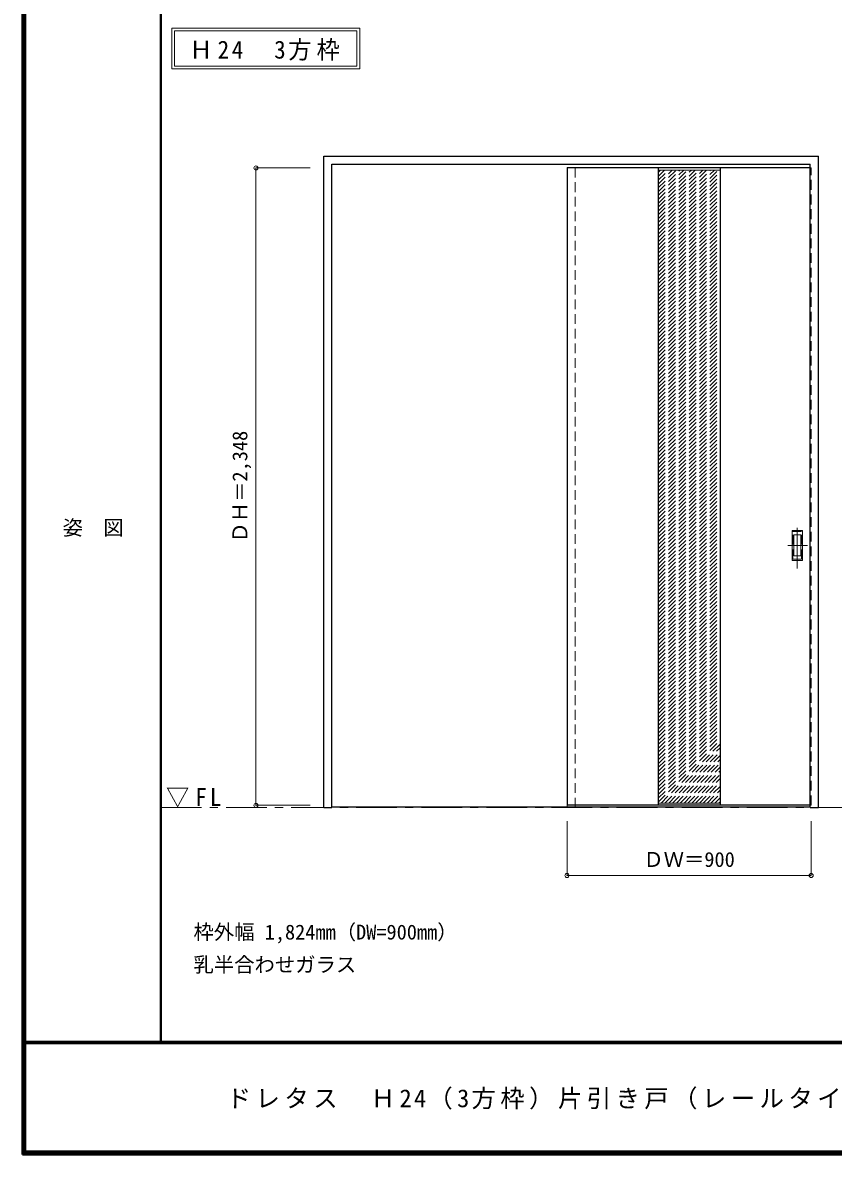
# Model space of a CAD drawing. Units: millimetres, scale not verified. Extents: x -6000 to 5700, y -4307 to 4260.
# Drawn here: x -6000 to -3011, y -4205 to -36 of the extents above; entities that cross this region are included whole.
import ezdxf
from ezdxf.enums import TextEntityAlignment as Align

# ---------------------------------------------------------------- set-up
doc = ezdxf.new("R2010")
doc.units = ezdxf.units.MM
doc.header["$LTSCALE"] = 30
doc.header["$PDMODE"] = 32
doc.header["$PDSIZE"] = 15
doc.linetypes.add('CHAIN1', pattern=[8, 5, -1, 1, -1])
doc.linetypes.add('DASHED1', pattern=[1.8, 1.2, -0.6])
for name, color, linetype, lineweight in [('0-1_通り芯', 7, 'CHAIN1', 18), ('0-2_扉', 3, 'Continuous', 25), ('0-3_仕上げ', 7, 'Continuous', 18), ('0-4_枠', 3, 'Continuous', 25), ('0-6_引手', 7, 'Continuous', 18), ('0-A_文字', 7, 'Continuous', 18), ('0-B_寸法', 7, 'Continuous', 9), ('0-C_ハッチ', 4, 'DASHED1', 9), ('F-1_枠', 6, 'Continuous', 40), ('F-A_文字', 7, 'Continuous', 18)]:
    doc.layers.add(name, color=color, linetype=linetype, lineweight=lineweight)
doc.styles.add('ＭＳ ゴシック', font='')
doc.styles.get('ＭＳ ゴシック').set_extended_font_data('MS Gothic')

msp = doc.modelspace()

# ---------------------------------------------------------------- linework, layer by layer
at = {"layer": '0-1_通り芯'}
msp.add_line((-5490, -2927.5), (1678, -2927.5), dxfattribs=at)
at = {"layer": '0-2_扉', "color": 4, "linetype": 'DASHED1', "lineweight": 9}
for p, q in [((-3993, -571), (-3993, -575)), ((-3096, -571), (-3093, -571))]:
    msp.add_line(p, q, dxfattribs=at)
at = {"layer": '0-2_扉'}
for p, q in [((-3096, -571), (-3993, -571)), ((-3993, -571), (-3993, -2919)), ((-3096, -2919), (-3993, -2919))]:
    msp.add_line(p, q, dxfattribs=at)
at = {"layer": '0-2_扉', "color": 4, "linetype": 'DASHED1', "lineweight": 9}
msp.add_lwpolyline([(-3096, -2919), (-3093, -2919), (-3093, -571)], dxfattribs=at)
at = {"layer": '0-3_仕上げ', "color": 3, "lineweight": 25}
for p, q in [((-3657, -570.89), (-3657, -2919)), ((-3429, -571), (-3429, -2919))]:
    msp.add_line(p, q, dxfattribs=at)
at = {"layer": '0-3_仕上げ'}
for p, q in [((-3657, -578.89), (-3429, -578.89)), ((-3429, -2911), (-3657, -2911))]:
    msp.add_line(p, q, dxfattribs=at)
at = {"layer": '0-4_枠'}
for p, q in [((-4890, -527.5), (-3066, -527.5)), ((-4890, -2927.5), (-4890, -527.5)), ((-3066, -2927.5), (-3066, -527.5)), ((-4860, -2927.5), (-4860, -557.5)), ((-4860, -557.5), (-3096, -557.5)), ((-3096, -2927.5), (-3096, -557.5)), ((-4890, -2927.5), (-4860, -2927.5)), ((-4860, -2924.5), (-3096, -2924.5)), ((-3096, -2927.5), (-3066, -2927.5))]:
    msp.add_line(p, q, dxfattribs=at)
at = {"layer": '0-4_枠', "color": 4, "linetype": 'DASHED1', "lineweight": 9}
for p, q in [((-3993, -2927.5), (-3993, -557.5)), ((-3963, -2927.5), (-3963, -557.5)), ((-3993, -2927.5), (-3963, -2927.5))]:
    msp.add_line(p, q, dxfattribs=at)
at = {"layer": '0-6_引手', "linetype": 'CHAIN1'}
for p, q in [((-3144, -2046.73), (-3144, -1875.88)), ((-3105.93, -1961.5), (-3178.44, -1961.5))]:
    msp.add_line(p, q, dxfattribs=at)
at = {"layer": '0-6_引手'}
for p, q in [((-3125, -1906.5), (-3163, -1906.5)), ((-3163, -2016.5), (-3163, -1906.5)), ((-3125, -2016.5), (-3125, -1906.5)), ((-3131.5, -1922.5), (-3156.5, -1922.5)), ((-3156.5, -2000.5), (-3156.5, -1922.5)), ((-3131.5, -2000.5), (-3131.5, -1922.5)), ((-3131.5, -2000.5), (-3156.5, -2000.5)), ((-3125, -2016.5), (-3163, -2016.5))]:
    msp.add_line(p, q, dxfattribs=at)
at = {"layer": '0-6_引手', "linetype": 'DASHED1'}
for p, q in [((-3160, -2012.5), (-3160, -1910.5)), ((-3128, -2012.5), (-3160, -2012.5))]:
    msp.add_line(p, q, dxfattribs=at)
msp.add_lwpolyline([(-3128, -2012.5), (-3128, -1910.5), (-3160, -1910.5)], dxfattribs=at)
at = {"layer": '0-A_文字'}
for p, q in [((-5450, -55.5), (-5450, -205.5)), ((-5440, -65.5), (-5440, -195.5)), ((-5440, -65.5), (-4767.38, -65.5)), ((-4767.38, -65.5), (-4767.38, -195.5)), ((-5450, -205.5), (-4757.38, -205.5)), ((-5440, -195.5), (-4767.38, -195.5))]:
    msp.add_line(p, q, dxfattribs=at)
msp.add_lwpolyline([(-5450, -55.5), (-4757.38, -55.5), (-4757.38, -205.5)], dxfattribs=at)
at = {"layer": '0-B_寸法', "color": 4}
for p, q in [((-5140, -571), (-4940, -571)), ((-3993, -3177.5), (-3993, -2977.5)), ((-3093, -3177.5), (-3093, -2977.5)), ((-3093, -3177.5), (-3993, -3177.5))]:
    msp.add_line(p, q, dxfattribs=at)
msp.add_lwpolyline([(-5140, -571), (-5140, -2919), (-4940, -2919)], dxfattribs=at)
at = {"layer": '0-B_寸法'}
for p in [(-5140, -571), (-5140, -2919), (-3993, -3177.5), (-3093, -3177.5)]:
    msp.add_point(p, dxfattribs=at)
at = {"layer": '0-C_ハッチ'}
for p, q in [((-3657, -588.11), (-3647.79, -578.89)), ((-3657, -800.24), (-3435.65, -578.89)), ((-3657, -672.96), (-3562.93, -578.89)), ((-3657, -786.1), (-3449.8, -578.89)), ((-3657, -771.95), (-3463.94, -578.89)), ((-3657, -757.81), (-3478.08, -578.89)), ((-3657, -743.67), (-3492.22, -578.89)), ((-3657, -729.53), (-3506.36, -578.89)), ((-3657, -715.38), (-3520.51, -578.89)), ((-3657, -701.24), (-3534.65, -578.89)), ((-3657, -687.1), (-3548.79, -578.89)), ((-3657, -658.82), (-3577.07, -578.89)), ((-3657, -644.67), (-3591.22, -578.89)), ((-3657, -630.53), (-3605.36, -578.89)), ((-3657, -616.39), (-3619.5, -578.89)), ((-3657, -602.25), (-3633.64, -578.89)), ((-3657, -814.38), (-3429, -586.38)), ((-3657, -828.52), (-3429, -600.52)), ((-3657, -842.66), (-3429, -614.66)), ((-3657, -856.81), (-3429, -628.81)), ((-3657, -870.95), (-3429, -642.95)), ((-3657, -885.09), (-3429, -657.09)), ((-3657, -899.23), (-3429, -671.23)), ((-3657, -913.37), (-3429, -685.37)), ((-3657, -927.52), (-3429, -699.52)), ((-3657, -941.66), (-3429, -713.66)), ((-3657, -955.8), (-3429, -727.8)), ((-3657, -969.94), (-3429, -741.94)), ((-3657, -984.09), (-3429, -756.09)), ((-3657, -998.23), (-3429, -770.23)), ((-3657, -1012.37), (-3429, -784.37)), ((-3657, -1026.51), (-3429, -798.51)), ((-3657, -1040.65), (-3429, -812.65)), ((-3657, -1054.8), (-3429, -826.8)), ((-3657, -1068.94), (-3429, -840.94)), ((-3657, -1083.08), (-3429, -855.08)), ((-3657, -1097.22), (-3429, -869.22)), ((-3657, -1111.36), (-3429, -883.36)), ((-3657, -1125.51), (-3429, -897.51)), ((-3657, -1139.65), (-3429, -911.65)), ((-3657, -1153.79), (-3429, -925.79)), ((-3657, -1167.93), (-3429, -939.93)), ((-3657, -1182.08), (-3429, -954.08)), ((-3657, -1196.22), (-3429, -968.22)), ((-3657, -1210.36), (-3429, -982.36)), ((-3657, -1224.5), (-3429, -996.5)), ((-3657, -1238.64), (-3429, -1010.64)), ((-3657, -1252.79), (-3429, -1024.79)), ((-3657, -1266.93), (-3429, -1038.93)), ((-3657, -1281.07), (-3429, -1053.07)), ((-3657, -1295.21), (-3429, -1067.21)), ((-3657, -1309.35), (-3429, -1081.35)), ((-3657, -1323.5), (-3429, -1095.5)), ((-3657, -1337.64), (-3429, -1109.64)), ((-3657, -1351.78), (-3429, -1123.78)), ((-3657, -1365.92), (-3429, -1137.92)), ((-3657, -1380.07), (-3429, -1152.07)), ((-3657, -1394.21), (-3429, -1166.21)), ((-3657, -1408.35), (-3429, -1180.35)), ((-3657, -1422.49), (-3429, -1194.49)), ((-3657, -1436.63), (-3429, -1208.63)), ((-3657, -1450.78), (-3429, -1222.78)), ((-3657, -1464.92), (-3429, -1236.92)), ((-3657, -1479.06), (-3429, -1251.06)), ((-3657, -1493.2), (-3429, -1265.2)), ((-3657, -1507.34), (-3429, -1279.34)), ((-3657, -1521.49), (-3429, -1293.49)), ((-3657, -1535.63), (-3429, -1307.63)), ((-3657, -1549.77), (-3429, -1321.77)), ((-3657, -1563.91), (-3429, -1335.91)), ((-3657, -1578.06), (-3429, -1350.06)), ((-3657, -1592.2), (-3429, -1364.2)), ((-3657, -1606.34), (-3429, -1378.34)), ((-3657, -1620.48), (-3429, -1392.48)), ((-3657, -1634.62), (-3429, -1406.62)), ((-3657, -1648.77), (-3429, -1420.77)), ((-3657, -1662.91), (-3429, -1434.91)), ((-3657, -1677.05), (-3429, -1449.05)), ((-3657, -1691.19), (-3429, -1463.19)), ((-3657, -1705.33), (-3429, -1477.33)), ((-3657, -1719.48), (-3429, -1491.48)), ((-3657, -1733.62), (-3429, -1505.62)), ((-3657, -1747.76), (-3429, -1519.76)), ((-3657, -1761.9), (-3429, -1533.9)), ((-3657, -1776.04), (-3429, -1548.04)), ((-3657, -1790.19), (-3429, -1562.19)), ((-3657, -1804.33), (-3429, -1576.33)), ((-3657, -1818.47), (-3429, -1590.47)), ((-3657, -1832.61), (-3429, -1604.61)), ((-3657, -1846.76), (-3429, -1618.76)), ((-3657, -1860.9), (-3429, -1632.9)), ((-3657, -1875.04), (-3429, -1647.04)), ((-3657, -1889.18), (-3429, -1661.18)), ((-3657, -1903.32), (-3429, -1675.32)), ((-3657, -1917.47), (-3429, -1689.47)), ((-3657, -1931.61), (-3429, -1703.61)), ((-3657, -1945.75), (-3429, -1717.75)), ((-3657, -1959.89), (-3429, -1731.89)), ((-3657, -1974.03), (-3429, -1746.03)), ((-3657, -1988.18), (-3429, -1760.18)), ((-3657, -2002.32), (-3429, -1774.32)), ((-3657, -2016.46), (-3429, -1788.46)), ((-3657, -2030.6), (-3429, -1802.6)), ((-3657, -2044.75), (-3429, -1816.75)), ((-3657, -2058.89), (-3429, -1830.89)), ((-3657, -2073.03), (-3429, -1845.03)), ((-3657, -2087.17), (-3429, -1859.17)), ((-3657, -2101.31), (-3429, -1873.31)), ((-3657, -2115.46), (-3429, -1887.46)), ((-3657, -2129.6), (-3429, -1901.6)), ((-3657, -2143.74), (-3429, -1915.74)), ((-3657, -2157.88), (-3429, -1929.88)), ((-3657, -2172.02), (-3429, -1944.02)), ((-3657, -2186.17), (-3429, -1958.17)), ((-3657, -2200.31), (-3429, -1972.31)), ((-3657, -2214.45), (-3429, -1986.45)), ((-3657, -2228.59), (-3429, -2000.59)), ((-3657, -2242.74), (-3429, -2014.74)), ((-3657, -2256.88), (-3429, -2028.88)), ((-3657, -2271.02), (-3429, -2043.02)), ((-3657, -2285.16), (-3429, -2057.16)), ((-3657, -2299.3), (-3429, -2071.3)), ((-3657, -2313.45), (-3429, -2085.45)), ((-3657, -2327.59), (-3429, -2099.59)), ((-3657, -2341.73), (-3429, -2113.73)), ((-3657, -2355.87), (-3429, -2127.87)), ((-3657, -2370.01), (-3429, -2142.01)), ((-3657, -2384.16), (-3429, -2156.16)), ((-3657, -2398.3), (-3429, -2170.3)), ((-3657, -2412.44), (-3429, -2184.44)), ((-3657, -2426.58), (-3429, -2198.58)), ((-3657, -2440.73), (-3429, -2212.73)), ((-3657, -2454.87), (-3429, -2226.87)), ((-3657, -2469.01), (-3429, -2241.01)), ((-3657, -2483.15), (-3429, -2255.15)), ((-3657, -2497.29), (-3429, -2269.29)), ((-3657, -2511.44), (-3429, -2283.44)), ((-3657, -2525.58), (-3429, -2297.58)), ((-3657, -2539.72), (-3429, -2311.72)), ((-3657, -2553.86), (-3429, -2325.86)), ((-3657, -2568), (-3429, -2340)), ((-3657, -2582.15), (-3429, -2354.15)), ((-3657, -2596.29), (-3429, -2368.29)), ((-3657, -2610.43), (-3429, -2382.43)), ((-3657, -2624.57), (-3429, -2396.57)), ((-3657, -2638.72), (-3429, -2410.72)), ((-3657, -2652.86), (-3429, -2424.86)), ((-3657, -2667), (-3429, -2439)), ((-3657, -2681.14), (-3429, -2453.14)), ((-3657, -2695.28), (-3429, -2467.28)), ((-3657, -2709.43), (-3429, -2481.43)), ((-3657, -2723.57), (-3429, -2495.57)), ((-3657, -2737.71), (-3429, -2509.71)), ((-3657, -2751.85), (-3429, -2523.85)), ((-3657, -2765.99), (-3429, -2537.99)), ((-3657, -2780.14), (-3429, -2552.14)), ((-3657, -2794.28), (-3429, -2566.28)), ((-3657, -2808.42), (-3429, -2580.42)), ((-3657, -2822.56), (-3429, -2594.56)), ((-3657, -2836.71), (-3429, -2608.71)), ((-3657, -2850.85), (-3429, -2622.85)), ((-3657, -2864.99), (-3429, -2636.99)), ((-3657, -2879.13), (-3429, -2651.13)), ((-3657, -2893.27), (-3429, -2665.27)), ((-3657, -2907.42), (-3429, -2679.42)), ((-3646.44, -2911), (-3429, -2693.56)), ((-3632.3, -2911), (-3429, -2707.7)), ((-3618.16, -2911), (-3429, -2721.84)), ((-3604.02, -2911), (-3429, -2735.98)), ((-3589.87, -2911), (-3429, -2750.13)), ((-3575.73, -2911), (-3429, -2764.27)), ((-3561.59, -2911), (-3429, -2778.41)), ((-3547.45, -2911), (-3429, -2792.55)), ((-3533.3, -2911), (-3429, -2806.7)), ((-3519.16, -2911), (-3429, -2820.84)), ((-3505.02, -2911), (-3429, -2834.98)), ((-3490.88, -2911), (-3429, -2849.12)), ((-3476.74, -2911), (-3429, -2863.26)), ((-3462.59, -2911), (-3429, -2877.41)), ((-3448.45, -2911), (-3429, -2891.55)), ((-3434.31, -2911), (-3429, -2905.69))]:
    msp.add_line(p, q, dxfattribs=at)
at = {"layer": 'F-1_枠'}
for p, q in [((-6000, 4175), (-6000, -4205)), ((-5995, 4175), (-5995, -4205)), ((-5990, 4175), (-5990, -4205)), ((-5490, 4175), (-5490, -3790)), ((5700, -3790), (-6000, -3790)), ((5700, -3795), (-6000, -3795)), ((5700, -4195), (-6000, -4195)), ((5700, -4200), (-6000, -4200)), ((5700, -4205), (-6000, -4205))]:
    msp.add_line(p, q, dxfattribs=at)

# ---------------------------------------------------------------- texts
at = {"layer": '0-A_文字', "style": 'ＭＳ ゴシック'}
for s, p in [('枠外幅 1,824mm（DW=900mm）', (-5370, -3430)), ('乳半合わせガラス', (-5370, -3550))]:
    msp.add_text(s, height=54.99, dxfattribs=at).set_placement(p, align=Align.BOTTOM_LEFT)
at = {"layer": '0-A_文字', "char_height": 65.98, "attachment_point": 7, "style": 'ＭＳ ゴシック'}
for s, insert in [('\\T1.22;\\W0.95;Ｈ24\u30003方枠', (-5385.34, -175.5)), ('\\T1.26;\\W0.95;▽FL', (-5471.25, -2927.5))]:
    msp.add_mtext(s, dxfattribs=dict(at, insert=insert))
at = {"layer": '0-B_寸法', "style": 'ＭＳ ゴシック'}
msp.add_text('ＤＨ＝2,348', height=54.99, rotation=90, dxfattribs=at).set_placement((-5155, -1951.25), align=Align.BOTTOM_LEFT)
msp.add_text('ＤＷ＝900', height=54.99, dxfattribs=at).set_placement((-3711.75, -3162.5), align=Align.BOTTOM_LEFT)
at = {"layer": 'F-A_文字', "style": 'ＭＳ ゴシック'}
msp.add_text('姿\u3000図', height=54.99, dxfattribs=at).set_placement((-5852.5, -1940.25), align=Align.BOTTOM_LEFT)
at = {"layer": 'F-A_文字', "insert": (-5247.55, -4040), "char_height": 65.98, "attachment_point": 7, "style": 'ＭＳ ゴシック'}
msp.add_mtext('\\T1.18;ドレタス\u3000Ｈ24（3方枠）片引き戸（レールタイプ）Ｂ－ＸＡ／ＸＧ', dxfattribs=at)

doc.saveas('drawing.dxf')
